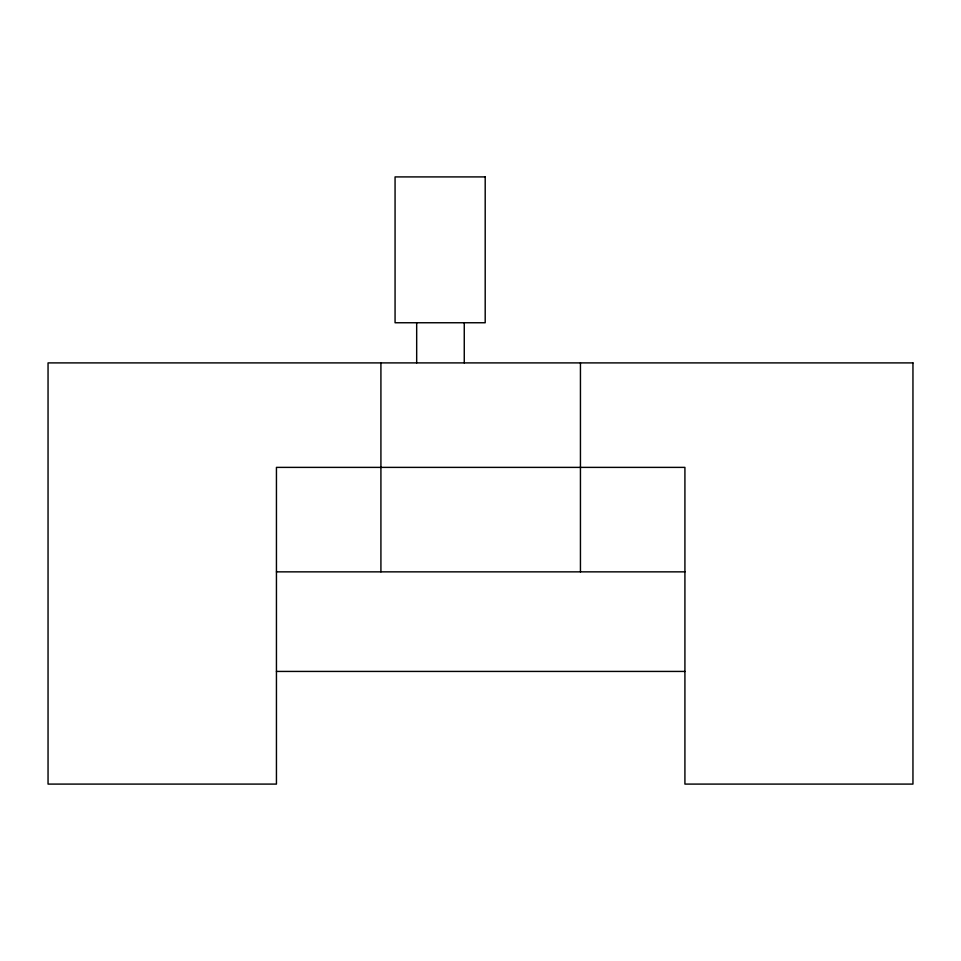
<?xml version="1.0" encoding="UTF-8"?>
<svg xmlns="http://www.w3.org/2000/svg" width="961" height="961" viewBox="0 0 961 961"><rect width="100%" height="100%" fill="white"/><g stroke="black" fill="none" stroke-linecap="round" stroke-linejoin="round"><path stroke-width="1.44" d="M276.444 571.855L684.917 571.855M276.444 671.427L684.917 671.427M580.444 362.898L580.444 571.855M464.259 322.752L464.259 362.898M416.678 322.752L416.678 362.898M380.916 362.898L380.916 571.855M485.197 176.908L395.067 176.908L395.067 322.752L485.197 322.752L485.197 176.908M912.95 362.898L48.05 362.898L48.05 784.092L276.444 784.092L276.444 467.382L684.917 467.382L684.917 784.092L912.95 784.092L912.95 362.898"/></g></svg>
